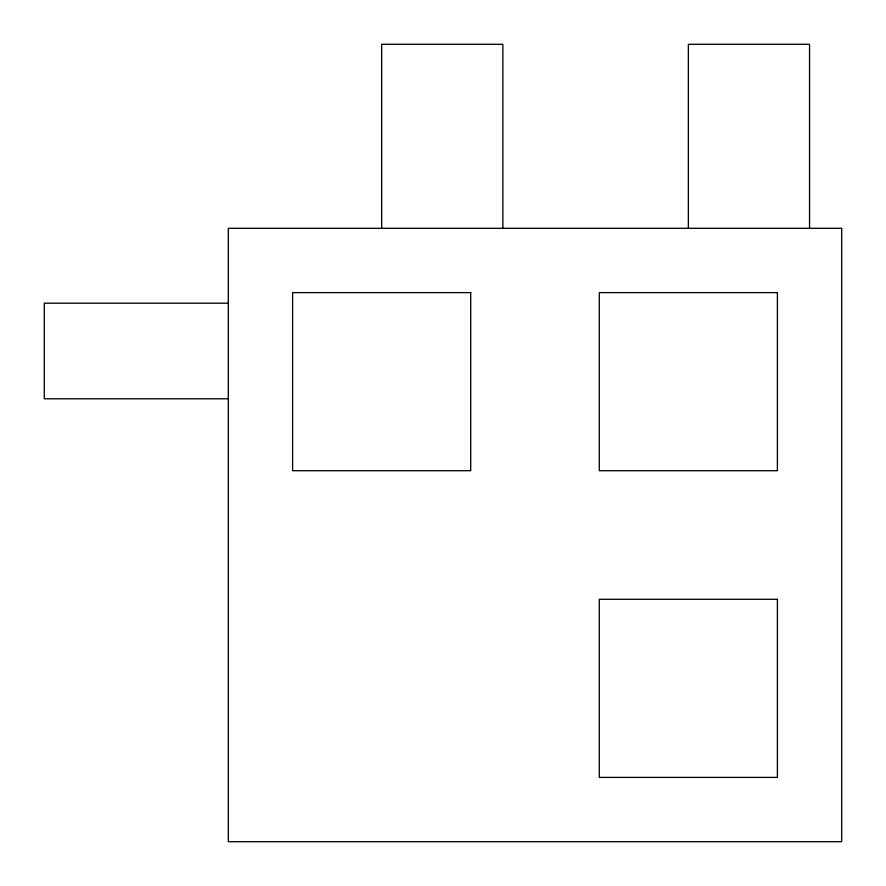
<?xml version="1.0" encoding="UTF-8"?>
<svg xmlns="http://www.w3.org/2000/svg" width="886" height="886" viewBox="0 0 886 886"><rect width="100%" height="100%" fill="white"/><g stroke="black" fill="none" stroke-linecap="round" stroke-linejoin="round"><path stroke-width="1.33" d="M228.311 303.2L44.3 303.2L44.3 398.778L228.311 398.778M809.549 228.311L809.549 44.3L688.356 44.3L688.356 228.311M502.86 228.311L502.86 44.3L381.667 44.3L381.667 228.311M841.7 228.311L228.311 228.311L228.311 841.7L841.7 841.7L841.7 228.311M470.71 292.613L292.613 292.613L292.613 470.71L470.71 470.71L470.71 292.613M777.399 292.613L599.301 292.613L599.301 470.71L777.399 470.71L777.399 292.613M777.399 599.301L599.301 599.301L599.301 777.399L777.399 777.399L777.399 599.301"/></g></svg>
